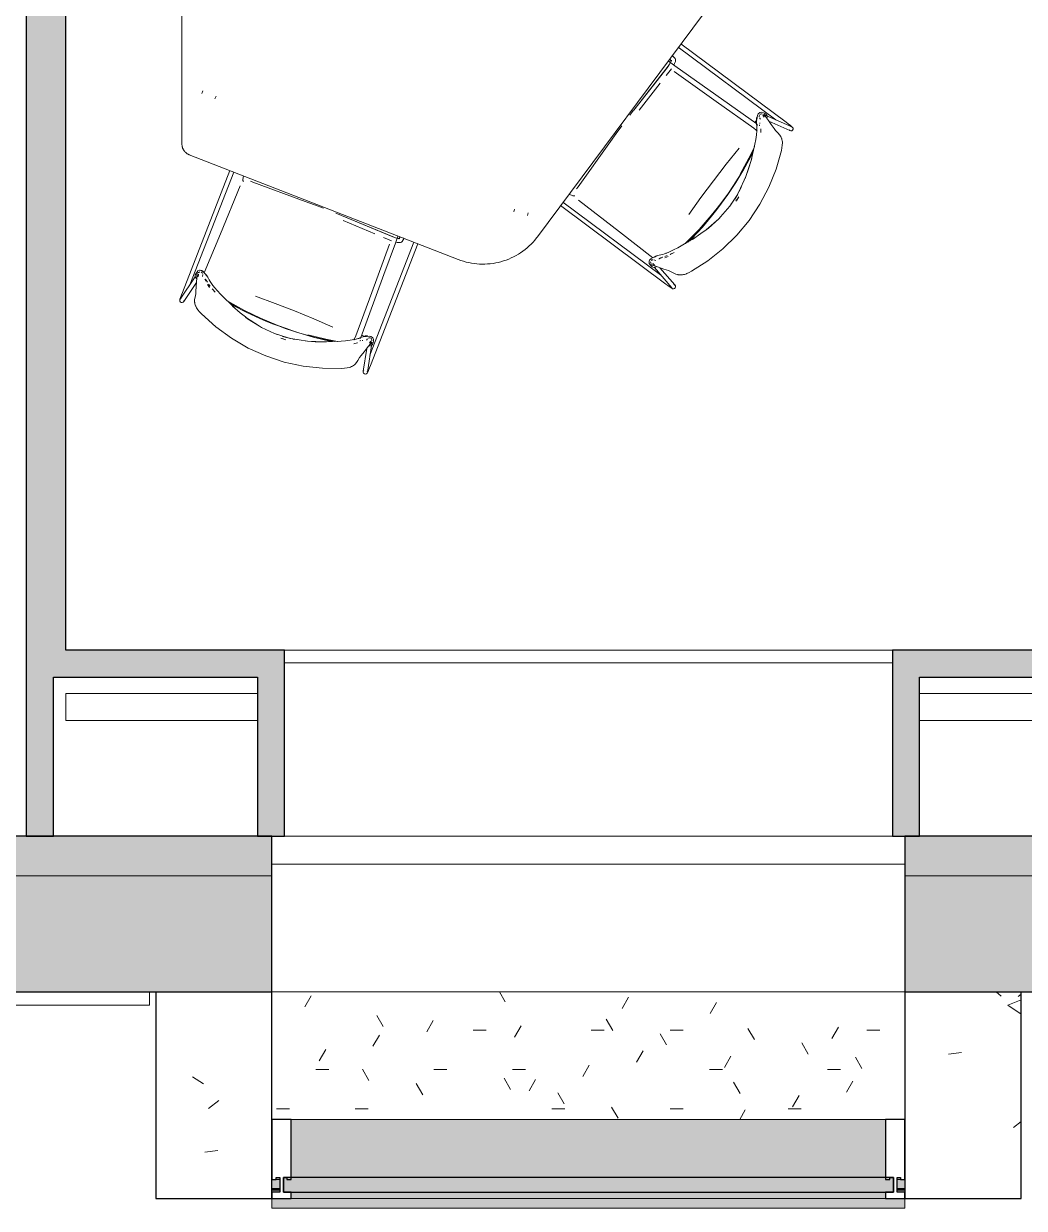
# Model space of a CAD drawing. Header units: millimetres. Extents: x 79795 to 317870, y -36033 to 97293.
# Drawn here: x 222718 to 225301, y 8408 to 11467 of the extents above; entities that cross this region are included whole.
import ezdxf

# ---------------------------------------------------------------- set-up
doc = ezdxf.new("R2010")
doc.units = ezdxf.units.MM
doc.header["$MEASUREMENT"] = 0
for name, color, linetype, lineweight in [('CSM-STL-XX-ZZ-M3-A-XXXX-00001_detached _19_04_21__rvt-1-Level 4$0$A-GLAZ', 7, 'CONTINUOUS', 9), ('CSM-STL-XX-ZZ-M3-A-XXXX-00001_detached _19_04_21__rvt-1-Level 4$0$A-GLAZ-CURT', 7, 'CONTINUOUS', 9), ('CSM-STL-XX-ZZ-M3-A-XXXX-00001_detached _19_04_21__rvt-1-Level 4$0$A-WALL', 7, 'CONTINUOUS', 9), ('CSM-STL-XX-ZZ-M3-A-XXXX-00001_detached _19_04_21__rvt-1-Level 4$0$A-WALL-PATT', 7, 'CONTINUOUS', 9), ('CSM-STL-XX-ZZ-M3-A-XXXX-00001_detached _19_04_21__rvt-1-Level 4$0$I-WALL', 7, 'CONTINUOUS', 9), ('G-IMPT', 8, 'CONTINUOUS', 9), ('I-FURN', 8, 'CONTINUOUS', 9)]:
    doc.layers.add(name, color=color, linetype=linetype, lineweight=lineweight)

msp = doc.modelspace()

# ---------------------------------------------------------------- hatches: boundary and pattern name
at = {"layer": 'CSM-STL-XX-ZZ-M3-A-XXXX-00001_detached _19_04_21__rvt-1-Level 4$0$A-GLAZ'}
h = msp.add_hatch(dxfattribs=at)
h.set_pattern_fill('FP_18', color=256, angle=180, style=0, pattern_type=2)
h.set_pattern_definition([(50, (147271.8, -12772.7), (728.7365, -63.756), [76.2, -838.2]), (355, (147271.8, -12772.7), (-140.9716, 764.2276), [60.96, -670.56]), (100.451, (147332.5, -12778), (587.77, 700.467), [64.76, -712.36]), (46.184, (147271.8, -12569.5), (1084.316, -168.171), [114.3, -1257.3]), (96.636, (147362.1, -12583.5), (949.61, 989.71), [97.14, -1068.54]), (351.184, (147271.8, -12569.5), (949.62, 989.701), [91.44, -1005.84]), (21, (147373.4, -12620.3), (606.458, -409.0606), [76.2, -838.2]), (326, (147373.4, -12620.3), (247.208, 736.753), [60.96, -670.56]), (71.451, (147423.9, -12654.4), (853.668, 327.6855), [64.76, -712.36]), (37.5, (147271.8, -12772.7), (12.3547, 338.2201), [33.528, -628.904, 33.528, -1320.292]), (37.5, (147271.8, -12772.7), (12.3547, 338.2201), [-695.96, -647.192, 33.528, -639.572]), (7.5, (147271.8, -12772.7), (267.2789, 400.7221), [33.528, -354.584, 33.528, -870.204]), (7.5, (147271.8, -12772.7), (267.2789, 400.7221), [-421.64, -613.664, 33.528, -223.012]), (327.5, (147045.22, -12772.7), (542.3633, -22.9153), [33.528, -220.472, 33.528, -1810.512]), (327.5, (147045.22, -12772.7), (542.3633, -22.9153), [-287.528, -758.952, 33.528, -1018.032]), (317.5, (146943.6, -12772.7), (592.517, 101.707), [33.528, -296.672, 33.528, -492.76, -746.76]), (317.5, (146943.6, -12772.7), (592.517, 101.707), [-856.488, 33.528, -713.232])])
h.paths.add_polyline_path([(225292.8, 8433.3), (225292.8, 8967.3), (224992.8, 8967.3), (224992.8, 8433.3)], flags=0)
h.paths.add_polyline_path([(223358.8, 8433.3), (223358.8, 8967.3), (223058.8, 8967.3), (223058.8, 8433.3)], flags=0)
h = msp.add_hatch(dxfattribs=at)
h.set_pattern_fill('FP_19', color=256, angle=180, style=0, pattern_type=2)
h.set_pattern_definition([(360, (147271.79, -12772.71), (406.4, 101.6), [33.528, -271.272, 33.528, -1896.872]), (360, (147271.79, -12772.71), (406.4, 101.6), [-338.328, -271.272, 33.528, -576.072, -1016]), (360, (147271.79, -12772.71), (406.4, 101.6), [-1219.2, 33.528, -271.272, 33.528, -677.672]), (360, (147271.79, -12772.71), (406.4, 101.6), [-1557.528, -169.672, 33.528, -474.472]), (120, (147424.19, -12721.91), (-291.18818, 301.15272), [33.528, -271.272, 33.528, -1896.872]), (120, (147424.19, -12721.91), (-291.18818, 301.15272), [-338.328, -271.272, 33.528, -576.072, -1016]), (120, (147424.19, -12721.91), (-291.18818, 301.15272), [-1219.2, 33.528, -271.272, 33.528, -677.672]), (120, (147424.19, -12721.91), (-291.18818, 301.15272), [-1557.528, -169.672, 33.528, -474.472]), (240, (147474.99, -12518.71), (-115.21182, -402.75272), [33.528, -271.272, 33.528, -271.272, -1625.6]), (240, (147474.99, -12518.71), (-115.21182, -402.75272), [-609.6, 33.528, -576.072, 33.528, -271.272, -711.2]), (240, (147474.99, -12518.71), (-115.21182, -402.75272), [-1524, 33.528, -169.672, 33.528, -474.472])])
h.paths.add_polyline_path([(224992.8, 8457.4), (224992.8, 8459.7), (224972.8, 8459.7), (224972.8, 8457.4)], flags=0)
h.paths.add_polyline_path([(223378.8, 8457.4), (223378.8, 8459.7), (223358.8, 8459.7), (223358.8, 8457.4)], flags=0)
h.paths.add_polyline_path([(224981.6, 8637.8), (224992.8, 8637.8), (224992.8, 8967.3), (223358.8, 8967.3), (223358.8, 8637.8), (224972.8, 8637.8)], flags=0)
for points in [[(223408.8, 8487.8), (224942.8, 8487.8), (224942.8, 8637.8), (223408.8, 8637.8)], [(224962.8, 8450.3), (224962.6, 8487.8), (223388.8, 8487.8), (223388.8, 8450.3), (224962.6, 8450.3)], [(224942.8, 8433.3), (224942.8, 8450.3), (223408.8, 8450.3), (223408.8, 8433.3), (223766.6, 8433.3)]]:
    msp.add_hatch(color=256, dxfattribs=at).paths.add_polyline_path(points, flags=0)
h = msp.add_hatch(color=256, dxfattribs=at)
h.paths.add_polyline_path([(224972.8, 8459.7), (224992.8, 8459.7), (224992.8, 8482.3), (224972.8, 8482.3)], flags=0)
h.paths.add_polyline_path([(223378.8, 8459.7), (223378.8, 8482.3), (223358.8, 8482.3), (223358.8, 8459.7), (223370, 8459.7)], flags=0)
h = msp.add_hatch(color=256, dxfattribs=at)
h.paths.add_polyline_path([(224973.9, 8482.3), (224981.6, 8482.3), (224981.6, 8487.8), (224972.8, 8487.8), (224972.8, 8482.3)], flags=0)
h.paths.add_polyline_path([(223370, 8482.3), (223378.8, 8482.3), (223378.8, 8487.8), (223370, 8487.8)], flags=0)
h = msp.add_hatch(color=256, dxfattribs=at)
h.paths.add_polyline_path([(224992.8, 8455.3), (224992.8, 8457.4), (224972.8, 8457.4), (224972.8, 8455.3)], flags=0)
h.paths.add_polyline_path([(223358.8, 8455.3), (223378.8, 8455.3), (223378.8, 8457.4), (223358.8, 8457.4)], flags=0)
h = msp.add_hatch(color=256, dxfattribs=at)
h.paths.add_polyline_path([(224898.7, 8408.3), (224992.8, 8408.3), (224992.8, 8433.3), (223358.8, 8433.3), (223358.8, 8408.3), (223766.6, 8408.3)], flags=0)
h.paths.add_polyline_path([(224972.8, 8450.3), (224992.8, 8450.3), (224992.8, 8455.3), (224972.8, 8455.3)], flags=0)
h.paths.add_polyline_path([(223358.8, 8450.3), (223378.8, 8450.3), (223378.8, 8455.3), (223358.8, 8455.3)], flags=0)
at = {"layer": 'CSM-STL-XX-ZZ-M3-A-XXXX-00001_detached _19_04_21__rvt-1-Level 4$0$A-WALL-PATT'}
for points in [[(222724.8, 9849.8), (222826.8, 9849.8), (222826.8, 13607.3), (222724.8, 13607.3), (222724.8, 10132.1)], [(223321.3, 9779.8), (223321.3, 9849.8), (222724.8, 9849.8), (222724.8, 9779.8), (223168.6, 9779.8)], [(223321.3, 9369.3), (223391.3, 9369.3), (223391.3, 9849.8), (223321.3, 9849.8), (223321.3, 9698)], [(225030.3, 9779.8), (225486.8, 9779.8), (225486.8, 9849.8), (224960.3, 9849.8), (224960.3, 9779.8), (224962.6, 9779.8)], [(222794.8, 9369.3), (222794.8, 9779.8), (222724.8, 9779.8), (222724.8, 9369.3)], [(225030.3, 9369.3), (225030.3, 9779.8), (224960.3, 9779.8), (224960.3, 9369.3), (224962.6, 9369.3)], [(222292.8, 9267.3), (222775.8, 9267.3), (222775.8, 9369.3), (222292.8, 9369.3)]]:
    msp.add_hatch(color=256, dxfattribs=at).paths.add_polyline_path(points, flags=0)
h = msp.add_hatch(color=256, dxfattribs=at)
h.paths.add_polyline_path([(230738.8, 9267.3), (230738.8, 9369.3), (230067.8, 9369.3), (230067.8, 9267.3), (230344.3, 9267.3)], flags=0)
h.paths.add_polyline_path([(225560.5, 9267.3), (225783.8, 9267.3), (225783.8, 9369.3), (224992.8, 9369.3), (224992.8, 9267.3)], flags=0)
h.paths.add_polyline_path([(223358.8, 9267.3), (223358.8, 9369.3), (222775.8, 9369.3), (222775.8, 9267.3)], flags=0)
h = msp.add_hatch(color=256, dxfattribs=at)
h.paths.add_polyline_path([(230840.8, 8967.3), (230840.8, 9267.3), (230067.8, 9267.3), (230067.8, 8967.3), (230344.3, 8967.3)], flags=0)
h.paths.add_polyline_path([(225783.8, 8967.3), (225783.8, 9267.3), (224992.8, 9267.3), (224992.8, 8967.3), (225560.5, 8967.3)], flags=0)
h.paths.add_polyline_path([(223358.8, 8967.3), (223358.8, 9267.3), (222292.8, 9267.3), (222292.8, 8967.3), (222570.7, 8967.3)], flags=0)
h.paths.add_polyline_path([(212405, 8967.3), (212558.8, 8967.3), (212558.8, 9267.3), (211317.8, 9267.3), (211317.8, 8967.3), (211807.1, 8967.3)], flags=0)
h.paths.add_polyline_path([(206425.3, 8967.3), (207033.8, 8967.3), (207033.8, 9267.3), (202692.8, 9267.3), (202692.8, 8967.3), (205827.3, 8967.3)], flags=0)
h.paths.add_polyline_path([(198651.6, 8967.3), (199908.8, 8967.3), (199908.8, 9267.3), (197042.8, 9267.3), (197042.8, 8967.3)], flags=0)
h.paths.add_polyline_path([(190558.8, 8967.3), (190558.8, 9267.3), (187692.8, 9267.3), (187692.8, 8967.3), (189084, 8967.3)], flags=0)
h.paths.add_polyline_path([(184300.1, 8967.3), (184908.8, 8967.3), (184908.8, 9267.3), (180667.8, 9267.3), (180667.8, 8967.3), (183702.2, 8967.3)], flags=0)
h.paths.add_polyline_path([(170933.8, 8967.3), (170933.8, 9267.3), (169867.8, 9267.3), (169867.8, 8967.3), (170546.7, 8967.3)], flags=0)
h.paths.add_polyline_path([(167556.8, 8967.3), (168233.8, 8967.3), (168233.8, 9267.3), (167067.8, 9267.3), (167067.8, 8967.3)], flags=0)
h.paths.add_polyline_path([(156460.8, 8967.3), (156526.8, 8967.3), (156526.8, 9267.3), (156460.8, 9267.3)], flags=0)

# ---------------------------------------------------------------- linework, layer by layer
at = {"layer": 'CSM-STL-XX-ZZ-M3-A-XXXX-00001_detached _19_04_21__rvt-1-Level 4$0$A-GLAZ'}
for p, q in [((224960.3, 9817.3), (223391.3, 9817.3)), ((223358.8, 9297.3), (224992.8, 9297.3)), ((223358.8, 8967.3), (224992.8, 8967.3)), ((224942.8, 8637.8), (223408.8, 8637.8)), ((223378.8, 8482.3), (223370, 8482.3)), ((224981.6, 8482.3), (224972.8, 8482.3)), ((223378.8, 8459.7), (223358.8, 8459.7)), ((223378.8, 8457.4), (223358.8, 8457.4)), ((223378.8, 8455.3), (223358.8, 8455.3)), ((224992.8, 8459.7), (224972.8, 8459.7)), ((224992.8, 8457.4), (224972.8, 8457.4)), ((224992.8, 8455.3), (224972.8, 8455.3)), ((223358.8, 8408.3), (223358.8, 8433.3)), ((223408.8, 8433.3), (224942.8, 8433.3)), ((224992.8, 8433.3), (224992.8, 8408.3)), ((223358.8, 8408.3), (224992.8, 8408.3))]:
    msp.add_line(p, q, dxfattribs=at)
at = {"layer": 'CSM-STL-XX-ZZ-M3-A-XXXX-00001_detached _19_04_21__rvt-1-Level 4$0$A-GLAZ', "lineweight": 30}
for p, q in [((223058.8, 8967.3), (223058.8, 8433.3)), ((223358.8, 8433.3), (223358.8, 8967.3)), ((224992.8, 8967.3), (224992.8, 8433.3)), ((225292.8, 8433.3), (225292.8, 8967.3)), ((223408.8, 8637.8), (223358.8, 8637.8)), ((223358.8, 8637.8), (223358.8, 8482.3)), ((223408.8, 8482.3), (223408.8, 8637.8)), ((224992.8, 8637.8), (224942.8, 8637.8)), ((224942.8, 8637.8), (224942.8, 8482.3)), ((224992.8, 8482.3), (224992.8, 8637.8)), ((223358.8, 8482.3), (223370, 8482.3)), ((223370, 8482.3), (223370, 8487.8)), ((223370, 8487.8), (223378.8, 8487.8)), ((223378.8, 8487.8), (223378.8, 8450.3)), ((223388.8, 8450.3), (223388.8, 8487.8)), ((223388.8, 8487.8), (223397.6, 8487.8)), ((224962.8, 8487.8), (223388.8, 8487.8)), ((223388.8, 8487.8), (223388.8, 8450.3)), ((223397.6, 8487.8), (223397.6, 8482.3)), ((223397.6, 8482.3), (223408.8, 8482.3)), ((224942.8, 8482.3), (224954, 8482.3)), ((224954, 8482.3), (224954, 8487.8)), ((224954, 8487.8), (224962.8, 8487.8)), ((224962.8, 8487.8), (224962.8, 8450.3)), ((224962.8, 8450.3), (224962.8, 8487.8)), ((224972.8, 8450.3), (224972.8, 8487.8)), ((224972.8, 8487.8), (224981.6, 8487.8)), ((224981.6, 8487.8), (224981.6, 8482.3)), ((224981.6, 8482.3), (224992.8, 8482.3)), ((223378.8, 8450.3), (223358.8, 8450.3)), ((223358.8, 8450.3), (223358.8, 8433.3)), ((223408.8, 8450.3), (223388.8, 8450.3)), ((223388.8, 8450.3), (224962.8, 8450.3)), ((223408.8, 8433.3), (223408.8, 8450.3)), ((224942.8, 8450.3), (224942.8, 8433.3)), ((224962.8, 8450.3), (224942.8, 8450.3)), ((224992.8, 8450.3), (224972.8, 8450.3)), ((224992.8, 8433.3), (224992.8, 8450.3)), ((223058.8, 8433.3), (223358.8, 8433.3)), ((223358.8, 8433.3), (223408.8, 8433.3)), ((224942.8, 8433.3), (224992.8, 8433.3)), ((224992.8, 8433.3), (225292.8, 8433.3))]:
    msp.add_line(p, q, dxfattribs=at)
at = {"layer": 'CSM-STL-XX-ZZ-M3-A-XXXX-00001_detached _19_04_21__rvt-1-Level 4$0$A-GLAZ-CURT', "lineweight": 20}
for p, q in [((223042.8, 8967.3), (222308.8, 8967.3)), ((223042.8, 8933.3), (223042.8, 8967.3)), ((222308.8, 8933.3), (223042.8, 8933.3))]:
    msp.add_line(p, q, dxfattribs=at)
at = {"layer": 'CSM-STL-XX-ZZ-M3-A-XXXX-00001_detached _19_04_21__rvt-1-Level 4$0$A-WALL'}
for p, q in [((222775.8, 9267.3), (222292.8, 9267.3)), ((223358.8, 9267.3), (222775.8, 9267.3)), ((225783.8, 9267.3), (224992.8, 9267.3)), ((224992.8, 8967.3), (223358.8, 8967.3))]:
    msp.add_line(p, q, dxfattribs=at)
at = {"layer": 'CSM-STL-XX-ZZ-M3-A-XXXX-00001_detached _19_04_21__rvt-1-Level 4$0$A-WALL', "lineweight": 30}
for p, q in [((223358.8, 8967.3), (223358.8, 9267.3)), ((224992.8, 9267.3), (224992.8, 8967.3)), ((222292.8, 8967.3), (223358.8, 8967.3)), ((224992.8, 8967.3), (225783.8, 8967.3))]:
    msp.add_line(p, q, dxfattribs=at)
at = {"layer": 'CSM-STL-XX-ZZ-M3-A-XXXX-00001_detached _19_04_21__rvt-1-Level 4$0$I-WALL', "lineweight": 30}
for p, q in [((222826.8, 9849.8), (222826.8, 13607.3)), ((222724.8, 13505.3), (222724.8, 9849.8)), ((222724.8, 9849.8), (222724.8, 9779.8)), ((223321.3, 9849.8), (222826.8, 9849.8)), ((223391.3, 9849.8), (223321.3, 9849.8)), ((223391.3, 9369.3), (223391.3, 9849.8)), ((225384.8, 9849.8), (224960.3, 9849.8)), ((224960.3, 9849.8), (224960.3, 9779.8)), ((222724.8, 9779.8), (222724.8, 9369.3)), ((222794.8, 9779.8), (223321.3, 9779.8)), ((222794.8, 9369.3), (222794.8, 9779.8)), ((223321.3, 9779.8), (223321.3, 9369.3)), ((224960.3, 9779.8), (224960.3, 9369.3)), ((225030.3, 9369.3), (225030.3, 9779.8)), ((225030.3, 9779.8), (225416.8, 9779.8)), ((222775.8, 9369.3), (222292.8, 9369.3)), ((222724.8, 9369.3), (222794.8, 9369.3)), ((223358.8, 9369.3), (222775.8, 9369.3)), ((223321.3, 9369.3), (223391.3, 9369.3)), ((223358.8, 9267.3), (223358.8, 9369.3)), ((224960.3, 9369.3), (225030.3, 9369.3)), ((225783.8, 9369.3), (224992.8, 9369.3)), ((224992.8, 9369.3), (224992.8, 9267.3))]:
    msp.add_line(p, q, dxfattribs=at)
at = {"layer": 'CSM-STL-XX-ZZ-M3-A-XXXX-00001_detached _19_04_21__rvt-1-Level 4$0$I-WALL'}
for p, q in [((223391.3, 9849.8), (224960.3, 9849.8)), ((222826.8, 9738), (223321.3, 9738)), ((222826.8, 9738), (222826.8, 9668)), ((225030.3, 9738), (225416.8, 9738)), ((223321.3, 9668), (222826.8, 9668)), ((225416.8, 9668), (225030.3, 9668)), ((223391.3, 9369.3), (224960.3, 9369.3)), ((222292.8, 9267.3), (222775.8, 9267.3)), ((222775.8, 9267.3), (223358.8, 9267.3)), ((224992.8, 9267.3), (225783.8, 9267.3))]:
    msp.add_line(p, q, dxfattribs=at)
at = {"layer": 'G-IMPT'}
for p, q in [((224414.2, 11415.4), (224686.4, 11213)), ((224399.4, 11377.4), (224391.9, 11385.3)), ((224407.7, 11406.7), (224659.8, 11219.2)), ((224381.3, 11357.5), (224292.7, 11243.8)), ((224381.2, 11357.2), (224292.7, 11243.8)), ((224389.8, 11350.7), (224376.5, 11333.7)), ((224381.3, 11357.5), (224385, 11362.7)), ((224381.4, 11371.3), (224398.7, 11359)), ((224385, 11362.7), (224388.3, 11368.8)), ((224390.6, 11370.9), (224385.3, 11376.5)), ((224388.3, 11368.8), (224389.9, 11373.4)), ((224390.6, 11370.9), (224389.6, 11372.8)), ((224389.6, 11372.8), (224389.9, 11371)), ((224389.9, 11373.4), (224389.9, 11371)), ((224396.2, 11360.5), (224398.3, 11364.3)), ((224398.3, 11364.3), (224400.2, 11369.9)), ((224398.7, 11359), (224469.2, 11308.9)), ((224399.4, 11377.4), (224400.2, 11374.9)), ((224400.2, 11374.9), (224400.7, 11372.2)), ((224400.2, 11369.9), (224400.7, 11372.2)), ((224396.7, 11343.8), (224505.6, 11266.2)), ((224361.2, 11314), (224306.5, 11243.9)), ((224610.3, 11208.7), (224469.2, 11308.9)), ((224602.5, 11197.4), (224505.6, 11266.2)), ((224292.5, 11243.7), (224282.7, 11230.9)), ((224612.2, 11230.7), (224610.7, 11221.3)), ((224612.2, 11230.7), (224614, 11234.4)), ((224617.4, 11237.1), (224614, 11234.4)), ((224616.3, 11229.1), (224616.4, 11229.8)), ((224616.3, 11229.1), (224616.6, 11226.7)), ((224616.4, 11229.8), (224617.3, 11231.6)), ((224617.5, 11232.1), (224617.3, 11231.6)), ((224618.6, 11237.9), (224617.4, 11237.1)), ((224623, 11238.7), (224618.6, 11237.9)), ((224621, 11234), (224619.1, 11233.4)), ((224619.1, 11233.4), (224620.4, 11233.8)), ((224619.6, 11233.7), (224622.9, 11234.5)), ((224621, 11234), (224620.4, 11233.8)), ((224623, 11238.7), (224627.3, 11237.2)), ((224624.9, 11234), (224623.6, 11234.4)), ((224625.4, 11234), (224623.6, 11234.4)), ((224626.2, 11230.8), (224627.3, 11228.7)), ((224626.2, 11230.8), (224629.7, 11226.2)), ((224627.3, 11228.3), (224627.1, 11229.8)), ((224627.1, 11229.8), (224627.3, 11228.7)), ((224630.4, 11236.1), (224627.3, 11237.2)), ((224627.3, 11228.3), (224627.3, 11229.3)), ((224633, 11227.4), (224628, 11233.3)), ((224628, 11233.3), (224633.4, 11226.9)), ((224629, 11232.9), (224630.8, 11232.1)), ((224631.2, 11229.9), (224629.5, 11233)), ((224630.4, 11230.7), (224629.5, 11233)), ((224631.2, 11229.9), (224629.8, 11231.8)), ((224629.8, 11231.8), (224633.4, 11226.9)), ((224630.4, 11236.1), (224633.8, 11233.9)), ((224630.4, 11230.7), (224630.6, 11228.7)), ((224632.2, 11231.5), (224700.6, 11201.1)), ((224633, 11227.4), (224640.2, 11217.4)), ((224635, 11232.6), (224633.8, 11233.9)), ((224635, 11232.6), (224635.2, 11232.4)), ((224635.2, 11232.4), (224636.7, 11229.5)), ((224636.8, 11229.2), (224636.7, 11229.5)), ((224636.8, 11229.2), (224637.1, 11226.6)), ((224247.4, 11183.7), (224262.2, 11203.9)), ((224609, 11192.1), (224602.5, 11197.4)), ((224604.9, 11212.3), (224610.1, 11218.7)), ((224609.4, 11217.2), (224605.2, 11212)), ((224609.4, 11217.2), (224605.2, 11212)), ((224610, 11218.3), (224609.7, 11214.6)), ((224609.7, 11214.6), (224609.9, 11207.7)), ((224610.4, 11203.4), (224609.9, 11207.7)), ((224610, 11218.3), (224611.1, 11223.5)), ((224610.4, 11203.4), (224610.7, 11197.9)), ((224611.1, 11207.9), (224610.6, 11198.6)), ((224610.6, 11198.6), (224610.6, 11189.5)), ((224611.1, 11223.5), (224610.7, 11221.3)), ((224611.1, 11207.9), (224610.7, 11197.9)), ((224617.4, 11206.2), (224617.2, 11204.3)), ((224617.2, 11203.6), (224617.2, 11204.3)), ((224617.3, 11224.4), (224620.3, 11220.5)), ((224617.9, 11209.8), (224618.3, 11211.2)), ((224620.5, 11196.3), (224620.5, 11195.7)), ((224636.6, 11223.9), (224637.1, 11226.6)), ((224636.6, 11223.8), (224637.1, 11226.6)), ((224637.1, 11226.4), (224636.6, 11223.8)), ((224636.6, 11223.9), (224636.6, 11223.8)), ((224637.1, 11226.4), (224637.1, 11226.6)), ((224640.2, 11217.4), (224647.8, 11206.8)), ((224695.3, 11191.5), (224641.5, 11215.5)), ((224647.8, 11206.8), (224655.1, 11196.6)), ((224658.6, 11191.9), (224655.1, 11196.6)), ((224691.4, 11209.2), (224686.4, 11213)), ((224691.4, 11209.2), (224697.1, 11204.7)), ((224697.1, 11204.7), (224701.1, 11201.4)), ((224698.5, 11201.6), (224698.2, 11201.5)), ((224700.6, 11201.1), (224698.2, 11201.5)), ((224701.1, 11201.4), (224702.8, 11199.7)), ((224702.8, 11199.7), (224704, 11197.3)), ((224704, 11197.3), (224704, 11194.7)), ((224232.9, 11163.5), (224247.4, 11183.7)), ((224607.7, 11168.3), (224605.6, 11156.7)), ((224607.7, 11168.3), (224609.5, 11180)), ((224610.9, 11189.8), (224609, 11192.1)), ((224609.5, 11180), (224610.6, 11190.4)), ((224610.6, 11189.5), (224610.6, 11190.4)), ((224620.5, 11195.7), (224620.4, 11186.7)), ((224665.1, 11185), (224658.6, 11191.9)), ((224665.1, 11185), (224669.3, 11180.6)), ((224672.2, 11176.2), (224669.3, 11180.6)), ((224672.2, 11176.2), (224673.3, 11173.9)), ((224674.4, 11171.1), (224673.3, 11173.9)), ((224674.6, 11170.6), (224674.4, 11171.1)), ((224674.6, 11170.6), (224675.3, 11168.3)), ((224675.3, 11168.3), (224675.9, 11165)), ((224693.9, 11193.4), (224695.7, 11191.5)), ((224694, 11193.2), (224695.7, 11191.5)), ((224695.3, 11191.5), (224697.8, 11190.6)), ((224700.3, 11191), (224697.8, 11190.6)), ((224697.8, 11190.6), (224698.2, 11190.7)), ((224700.3, 11191), (224700.8, 11191.1)), ((224702.6, 11192.4), (224700.8, 11191.1)), ((224702.6, 11192.4), (224704, 11194.7)), ((224149.4, 11045.8), (224232.9, 11163.5)), ((224564.9, 11146), (224531.4, 11104.6)), ((224590.2, 11120.4), (224603.5, 11147.7)), ((224603.5, 11147.7), (224590.3, 11120.5)), ((224595.2, 11126.9), (224601.9, 11140.7)), ((224595.6, 11114.3), (224605.7, 11156.7)), ((224603.3, 11146.7), (224605.7, 11156.7)), ((224603.3, 11146.7), (224605.6, 11156.7)), ((224660, 11092.1), (224673.9, 11140.3)), ((224673.9, 11140.3), (224675.4, 11147.1)), ((224675.4, 11147.1), (224676.2, 11153.5)), ((224675.9, 11165), (224676.3, 11162.4)), ((224676.2, 11153.8), (224676.4, 11159.7)), ((224676.2, 11153.8), (224676.2, 11153.5)), ((224676.4, 11159.7), (224676.3, 11162.4)), ((224498.4, 11061.9), (224531.4, 11104.6)), ((224567.2, 11078.7), (224590.3, 11120.5)), ((224590.2, 11120.4), (224567.2, 11078.7)), ((224576, 11090.1), (224599.1, 11131.9)), ((224595.2, 11126.9), (224576.6, 11091.9)), ((224595.6, 11114.3), (224582.4, 11072.8)), ((224595.6, 11114.3), (224589.2, 11092.3)), ((224595.6, 11114.3), (224589.2, 11092.3)), ((224597.3, 11120.2), (224595.6, 11114.3)), ((224597.3, 11120.2), (224595.6, 11114.3)), ((224599.1, 11131.9), (224600.5, 11134.8)), ((223250.2, 11088.2), (223127.6, 10773.4)), ((223146.8, 10792.8), (223260.3, 11084.3)), ((223285.3, 11074.6), (223283.4, 11065.1)), ((224550.5, 11049.5), (224576, 11090.1)), ((224576.6, 11091.9), (224556.1, 11057.6)), ((224589.2, 11092.3), (224582.2, 11072.9)), ((224582.4, 11072.8), (224589.2, 11092.3)), ((224641.6, 11045.5), (224660, 11092.1)), ((223226, 10924.8), (223277, 11048.4)), ((223284, 11062.6), (223283.4, 11065.1)), ((223285.1, 11060), (223284, 11062.6)), ((223309.4, 11057.9), (223303.5, 11060.4)), ((223309.4, 11057.9), (223445, 11008.6)), ((224149.4, 11045.8), (224145.4, 11040.7)), ((224498.4, 11061.9), (224466.2, 11018.5)), ((224556.1, 11057.6), (224535.7, 11026.6)), ((224550.5, 11049.5), (224536.9, 11029.6)), ((224570.7, 11045.7), (224563.9, 11033.2)), ((224564.4, 11033.2), (224582.4, 11072.8)), ((224570.7, 11045.7), (224567.4, 11039.2)), ((224580.4, 11067.8), (224582.2, 11072.9)), ((224582.4, 11072.8), (224580.4, 11067.8)), ((224641.6, 11045.5), (224618.6, 11001.1)), ((224126.4, 11027.3), (224135.6, 11022.7)), ((224138.1, 11022.6), (224135.6, 11022.7)), ((224140.9, 11022.9), (224138.1, 11022.6)), ((224434.8, 10974.7), (224466.2, 11018.5)), ((224526.3, 11013.3), (224515.3, 10997.9)), ((224536.9, 11029.6), (224522.8, 11010.1)), ((224535.7, 11026.6), (224526.3, 11013.3)), ((224541, 10996.6), (224561.2, 11027.6)), ((224564.4, 11033.2), (224553.4, 11014.4)), ((224553.4, 11014.4), (224558.7, 11023.3)), ((224564.1, 11020.6), (224556.5, 11009.3)), ((224558.4, 11012.1), (224564.1, 11020.6)), ((224564.4, 11033.2), (224558.7, 11023.3)), ((224563.9, 11033.2), (224558.7, 11023.3)), ((224561.2, 11027.6), (224558.7, 11023.3)), ((223445, 11008.6), (223468.3, 10999.9)), ((223468.3, 10999.9), (223491.8, 10991)), ((224103.3, 10997.6), (224375.6, 10795.1)), ((224361.9, 10818.8), (224109.8, 11006.3)), ((224255.6, 10930.1), (224150, 11012)), ((224493, 10972.2), (224508.2, 10991)), ((224503.8, 10983.1), (224493.8, 10970.2)), ((224503.8, 10983.1), (224515.3, 10997.9)), ((224522.8, 11010.1), (224508.2, 10991)), ((224516.9, 10968.4), (224540.9, 10996.6)), ((224540.9, 10996.6), (224545.3, 11002.7)), ((224541, 10996.6), (224545.3, 11002.7)), ((224590.8, 10959.5), (224618.6, 11001.1)), ((223538.2, 10972.4), (223523.5, 10978.3)), ((223671.4, 10916.9), (223538.3, 10972.2)), ((223671.1, 10916.9), (223538.3, 10972.2)), ((223624.2, 10924.8), (223542.4, 10958.8)), ((224461.4, 10936.2), (224493, 10972.2)), ((224469.9, 10941.7), (224493.8, 10970.2)), ((224479.9, 10935), (224512.6, 10963.6)), ((224512.3, 10963.9), (224485.6, 10939.5)), ((224485.6, 10939.5), (224512.6, 10963.6)), ((224517, 10968.3), (224512.3, 10963.9)), ((224516.9, 10968.4), (224514.1, 10965.2)), ((224517, 10968.3), (224514.1, 10965.1)), ((224590.8, 10959.5), (224559, 10921)), ((223184, 10823.8), (223226, 10924.8)), ((224341.9, 10862.8), (224255.6, 10930.1)), ((224461.4, 10936.2), (224428.1, 10902)), ((224432, 10903.6), (224452.9, 10925)), ((224432, 10903.6), (224452.9, 10925)), ((224469.9, 10941.7), (224442.9, 10912.3)), ((224465.8, 10925.4), (224444, 10910.4)), ((224465.8, 10925.4), (224479.6, 10935.3)), ((224485.6, 10939.5), (224479.6, 10935.3)), ((224479.9, 10935), (224485.6, 10939.5)), ((224523, 10886.2), (224559, 10921)), ((223725.4, 10903.2), (223611.9, 10611.7)), ((223735.5, 10899.2), (223612.9, 10584.4)), ((223662.3, 10898.4), (223616.4, 10772.9)), ((223667.1, 10906.9), (223646.7, 10915.4)), ((223677.5, 10900.5), (223647.8, 10819.3)), ((223671.4, 10916.9), (223677.4, 10914.8)), ((223677.4, 10914.8), (223684.2, 10913.1)), ((223684.2, 10918.8), (223677.5, 10900.5)), ((223678.5, 10903.3), (223682.5, 10902.3)), ((223682.5, 10902.3), (223688.4, 10902)), ((223684.2, 10913.1), (223689, 10912.8)), ((223688.4, 10913), (223686.7, 10912.2)), ((223689, 10912.8), (223686.7, 10912.2)), ((223686.8, 10911.5), (223690.2, 10917.2)), ((223686.8, 10911.5), (223688.4, 10913)), ((223688.4, 10902), (223690.7, 10902.1)), ((223693.2, 10903.3), (223690.7, 10902.1)), ((223695.4, 10904.7), (223693.2, 10903.3)), ((223695.4, 10904.7), (223700.5, 10913.2)), ((224406.2, 10888.6), (224449.8, 10914)), ((224428.1, 10902), (224426.1, 10900.2)), ((224437.5, 10906.8), (224442.9, 10912.3)), ((224444, 10910.4), (224449.8, 10914)), ((224333.7, 10856.9), (224337.3, 10860.4)), ((224333.7, 10856.9), (224336.9, 10860.3)), ((224334.2, 10858.2), (224337.3, 10860.4)), ((224336.9, 10860.3), (224342.8, 10863.3)), ((224348.5, 10866.7), (224342.8, 10863.3)), ((224355, 10868.7), (224346.2, 10864.9)), ((224351, 10867.1), (224346.2, 10864.9)), ((224348.5, 10866.7), (224351.9, 10868)), ((224351, 10867.1), (224355, 10868.7)), ((224351.9, 10868), (224358.6, 10869.8)), ((224358.9, 10860.5), (224357.5, 10860)), ((224358.4, 10861.3), (224362.2, 10863.1)), ((224361.6, 10862.9), (224358.4, 10861.3)), ((224358.6, 10869.8), (224362.8, 10870.6)), ((224360.3, 10860.9), (224363.4, 10861.6)), ((224361.6, 10862.9), (224364.6, 10864)), ((224361.6, 10862.9), (224364, 10863.8)), ((224361.6, 10862.9), (224362.2, 10863.1)), ((224367.5, 10871.8), (224362.8, 10870.6)), ((224364, 10863.4), (224367.5, 10864.6)), ((224366.8, 10864.4), (224364, 10863.4)), ((224364, 10863.8), (224364.6, 10864)), ((224366.8, 10864.4), (224367.5, 10864.6)), ((224367.5, 10871.8), (224376.3, 10874.5)), ((224372.6, 10866.1), (224379.3, 10868.5)), ((224372.6, 10866.1), (224377.1, 10867.7)), ((224372.6, 10863), (224373.2, 10863.1)), ((224381.7, 10865.9), (224373.2, 10863.1)), ((224375.4, 10874.2), (224385.1, 10878.2)), ((224375.4, 10874.2), (224376.3, 10874.5)), ((224379.3, 10868.5), (224377.1, 10867.7)), ((224395.7, 10883.3), (224385.1, 10878.2)), ((224386.6, 10871.6), (224397.3, 10876.6)), ((224386.6, 10871.6), (224387.6, 10872)), ((224397.3, 10876.6), (224387.6, 10872)), ((224406.2, 10888.6), (224395.7, 10883.3)), ((224483.7, 10855.1), (224523, 10886.2)), ((223171.8, 10830.5), (223167.6, 10828.8)), ((223173.2, 10830.5), (223171.8, 10830.5)), ((223177.5, 10830), (223173.2, 10830.5)), ((223176.1, 10830.1), (223180.5, 10827.5)), ((223176.1, 10830.1), (223180.2, 10828)), ((223177.5, 10830), (223180.5, 10827.5)), ((224332.6, 10854.2), (224332.2, 10852.8)), ((224332.2, 10852.8), (224332.7, 10848.4)), ((224334.2, 10858.2), (224332.6, 10854.2)), ((224335.3, 10844.7), (224332.7, 10848.4)), ((224335.3, 10844.7), (224337.3, 10842)), ((224335.8, 10845.9), (224341.2, 10843.8)), ((224335.8, 10845.9), (224343.5, 10843.1)), ((224336.4, 10852.6), (224336.7, 10849.6)), ((224338, 10847.4), (224337, 10849)), ((224337, 10849), (224337.8, 10847.4)), ((224337.3, 10842), (224339.5, 10840.2)), ((224337.9, 10855.9), (224339, 10857)), ((224339.9, 10857.5), (224339, 10857)), ((224339.2, 10845.1), (224347, 10841.9)), ((224339.2, 10845.1), (224345.8, 10842.4)), ((224339.5, 10840.2), (224340.4, 10839.4)), ((224339.9, 10857.5), (224342.1, 10857.9)), ((224341.3, 10842.8), (224340, 10844.3)), ((224340, 10843.8), (224342.5, 10843.6)), ((224340, 10843.8), (224343.5, 10843.1)), ((224342, 10838.6), (224340.4, 10839.4)), ((224341.2, 10847.6), (224343.9, 10847.1)), ((224341.2, 10847.6), (224346.6, 10845.6)), ((224341.2, 10843.8), (224349.4, 10841)), ((224342, 10838.6), (224345.7, 10837.9)), ((224342, 10838.6), (224342.2, 10838.5)), ((224342, 10838.6), (224345.4, 10837.9)), ((224345.7, 10837.9), (224342.2, 10838.5)), ((224342.4, 10847), (224344.4, 10847.3)), ((224342.4, 10847), (224343.9, 10847.1)), ((224342.5, 10843.6), (224344.9, 10844.1)), ((224344.4, 10847.3), (224343, 10847)), ((224344.7, 10858), (224349.4, 10856.2)), ((224345.9, 10844.5), (224344.9, 10844.1)), ((224347.9, 10838.3), (224345.4, 10837.9)), ((224345.4, 10837.9), (224348.3, 10838.3)), ((224345.7, 10837.9), (224345.4, 10837.9)), ((224347.9, 10838.3), (224345.7, 10837.9)), ((224347, 10841.9), (224345.8, 10842.4)), ((224391, 10785), (224345.9, 10837.4)), ((224348.5, 10838.4), (224348.3, 10838.3)), ((224350.7, 10839.6), (224348.5, 10838.4)), ((224370.4, 10833.8), (224349.4, 10841)), ((224350.7, 10839.6), (224350.8, 10839.7)), ((224360.4, 10837.3), (224398.7, 10792.7)), ((224382.3, 10829.7), (224370.4, 10833.8)), ((224387.8, 10827.7), (224382.3, 10829.7)), ((224483.7, 10855.1), (224441.7, 10828)), ((223121.9, 10755.8), (223161, 10813.8)), ((223164.3, 10799.2), (223131.5, 10750.4)), ((223160.7, 10817.3), (223160.6, 10817)), ((223161, 10813.5), (223160.6, 10817)), ((223160.7, 10817.3), (223161, 10819)), ((223160.7, 10817.3), (223161, 10813.5)), ((223160.7, 10817.3), (223160.9, 10813.8)), ((223162, 10811.5), (223160.9, 10813.8)), ((223161, 10813.5), (223160.9, 10813.8)), ((223160.9, 10813.8), (223162.1, 10811.1)), ((223161.6, 10820.1), (223161, 10819)), ((223162, 10811.5), (223161, 10813.5)), ((223162.7, 10822.7), (223161.6, 10820.1)), ((223162.2, 10810.9), (223162.1, 10811.1)), ((223163.9, 10809.1), (223162.2, 10810.9)), ((223164.8, 10825.3), (223162.7, 10822.7)), ((223163.5, 10788.6), (223164.9, 10810.8)), ((223163.9, 10809.1), (223164, 10809.1)), ((223164.5, 10819.1), (223165.6, 10820.7)), ((223164.8, 10825.3), (223167.6, 10828.8)), ((223165.5, 10819.4), (223164.9, 10810.8)), ((223165.1, 10820.5), (223165.6, 10818.1)), ((223165.1, 10820.5), (223165.4, 10817)), ((223166.2, 10821.6), (223165.2, 10813.3)), ((223165.2, 10813.3), (223165.3, 10814.6)), ((223166.2, 10821.6), (223165.3, 10814.6)), ((223166, 10825.2), (223165.4, 10817)), ((223166, 10825.2), (223165.5, 10819.4)), ((223165.6, 10818.1), (223166.7, 10815.9)), ((223168.4, 10814), (223166.7, 10815.9)), ((223169.4, 10824.9), (223168.1, 10823.7)), ((223168.6, 10824.1), (223169.4, 10824.9)), ((223168.6, 10824), (223169.4, 10824.9)), ((223169.1, 10820.4), (223168.6, 10814.7)), ((223168.9, 10819.1), (223169.4, 10817.7)), ((223168.9, 10819.1), (223169.7, 10817.2)), ((223169.1, 10820.4), (223169.4, 10817.7)), ((223169.7, 10817.2), (223169.1, 10818.5)), ((223172.7, 10826.3), (223169.8, 10825.3)), ((223176.3, 10825.8), (223177.7, 10825.1)), ((223178.4, 10824.3), (223177.7, 10825.1)), ((223178.4, 10824.3), (223179.4, 10822.3)), ((223180.1, 10819.8), (223179.6, 10814.8)), ((223180.2, 10828), (223184.7, 10823)), ((223189.5, 10818.4), (223184.7, 10823)), ((223186.2, 10806.8), (223185.4, 10807.9)), ((223189.3, 10804.8), (223186.9, 10807.5)), ((223186.9, 10807.5), (223189.7, 10804.3)), ((223187, 10805.5), (223188.5, 10802.7)), ((223190.6, 10816.2), (223187.1, 10820.2)), ((223189, 10817.8), (223187.1, 10820.2)), ((223189.3, 10804.8), (223189.7, 10804.3)), ((223189.3, 10804.8), (223190.8, 10802.7)), ((223189.3, 10804.8), (223191.2, 10802.2)), ((223189.5, 10818.4), (223191.7, 10815.5)), ((223193.1, 10812.7), (223189.6, 10817.1)), ((223192.1, 10800.2), (223190.4, 10802.6)), ((223190.4, 10802.6), (223192.5, 10799.6)), ((223190.6, 10816.2), (223193.1, 10812.7)), ((223190.8, 10802.7), (223191.2, 10802.2)), ((223191.7, 10815.5), (223195.2, 10809.5)), ((223192.1, 10800.2), (223192.5, 10799.6)), ((223195.2, 10809.5), (223197.1, 10805.7)), ((223199.5, 10801.5), (223197.1, 10805.7)), ((223199.5, 10801.5), (223204.3, 10793.7)), ((223588.7, 10656.7), (223647.8, 10819.3)), ((224387.8, 10827.7), (224396.1, 10823.5)), ((224396.1, 10823.5), (224401.7, 10820.8)), ((224401.7, 10820.8), (224406.7, 10819.3)), ((224407.8, 10819.1), (224406.7, 10819.3)), ((224412.7, 10818.5), (224406.7, 10819.3)), ((224409.2, 10818.9), (224406.7, 10819.3)), ((224407.8, 10819.1), (224412.7, 10818.5)), ((224412.2, 10818.6), (224409.2, 10818.9)), ((224412.7, 10818.5), (224412.2, 10818.6)), ((224412.7, 10818.5), (224415.2, 10818.6)), ((224415.2, 10818.6), (224417.7, 10818.9)), ((224418.5, 10818.9), (224417.7, 10818.9)), ((224418.5, 10818.9), (224421, 10819.3)), ((224423.7, 10819.9), (224421, 10819.3)), ((224423.7, 10819.9), (224429.3, 10821.8)), ((224429.6, 10822), (224429.3, 10821.8)), ((224429.6, 10822), (224435.5, 10824.6)), ((224441.7, 10828), (224435.5, 10824.6)), ((223127.6, 10773.4), (223125.4, 10767.5)), ((223162.3, 10770.2), (223160.5, 10761.1)), ((223162.3, 10770.2), (223162.8, 10776.1)), ((223162.8, 10776.1), (223163.5, 10788.6)), ((223192.3, 10794.2), (223192.6, 10793.7)), ((223197.5, 10786.2), (223192.6, 10793.7)), ((223195.3, 10795), (223199.4, 10789.2)), ((223195.3, 10795), (223198, 10791.1)), ((223199.4, 10789.2), (223198, 10791.1)), ((223203.8, 10794.5), (223204.3, 10793.7)), ((223203.8, 10794.5), (223210.2, 10786.2)), ((223204.3, 10783), (223212, 10774)), ((223204.3, 10783), (223205, 10782.1)), ((223212, 10774), (223205, 10782.1)), ((223218, 10777.4), (223210.2, 10786.2)), ((223225.9, 10768.6), (223218, 10777.4)), ((223225.9, 10768.6), (223262, 10733.3)), ((223575.7, 10661.2), (223616.4, 10772.9)), ((224375.6, 10795.1), (224380.6, 10791.4)), ((224386.5, 10787.2), (224380.6, 10791.4)), ((224390.8, 10784.3), (224386.5, 10787.2)), ((224391, 10785), (224389.9, 10787)), ((224389.9, 10787), (224389.9, 10786.8)), ((224393, 10783.1), (224390.8, 10784.3)), ((224393, 10783.1), (224395.6, 10782.7)), ((224395.6, 10782.7), (224398.1, 10783.5)), ((224396.4, 10793.5), (224398.8, 10792.4)), ((224396.7, 10793.5), (224398.8, 10792.4)), ((224398.1, 10783.5), (224399.9, 10785.5)), ((224398.7, 10792.7), (224400.3, 10790.6)), ((224400.6, 10787.6), (224399.9, 10785.5)), ((224400.3, 10790.6), (224400.3, 10790.2)), ((224400.6, 10787.6), (224400.3, 10790.2)), ((223120.7, 10753.4), (223121.3, 10755.8)), ((223120.7, 10753.4), (223121, 10750.7)), ((223121, 10750.7), (223122.4, 10748.6)), ((223121.3, 10755.8), (223122.9, 10760.7)), ((223121.9, 10755.8), (223123.6, 10757.4)), ((223122.4, 10748.6), (223124.8, 10747.3)), ((223122.9, 10760.7), (223125.4, 10767.5)), ((223123.6, 10757.4), (223123.4, 10757.3)), ((223127, 10747.2), (223124.8, 10747.3)), ((223127, 10747.2), (223129.4, 10748.2)), ((223129.8, 10748.4), (223129.4, 10748.2)), ((223131.5, 10750.4), (223129.8, 10748.4)), ((223131.6, 10752.8), (223131.1, 10750.3)), ((223131.7, 10752.6), (223131.1, 10750.3)), ((223159.3, 10755), (223159.2, 10749.7)), ((223159.4, 10748.6), (223159.2, 10749.7)), ((223160.1, 10743.8), (223159.2, 10749.7)), ((223159.5, 10747.2), (223159.2, 10749.7)), ((223160.5, 10761.1), (223159.3, 10755)), ((223159.4, 10748.6), (223160.1, 10743.8)), ((223160, 10744.3), (223159.5, 10747.2)), ((223160.1, 10743.8), (223160, 10744.3)), ((223160.1, 10743.8), (223160.8, 10741.4)), ((223160.8, 10741.4), (223161.7, 10739)), ((223162, 10738.3), (223161.7, 10739)), ((223162, 10738.3), (223163, 10736)), ((223244.6, 10751.1), (223243.4, 10751.9)), ((223286.4, 10728), (223244.6, 10751.1)), ((223247.2, 10747.8), (223273.4, 10733.2)), ((223247.2, 10747.7), (223273.4, 10733.2)), ((223251.8, 10743.3), (223258.4, 10739.5)), ((223277.2, 10720.9), (223256.9, 10738)), ((223256.9, 10738), (223262, 10733.3)), ((223294, 10721.2), (223258.4, 10739.5)), ((223316.5, 10763.9), (223367.1, 10745.2)), ((223417.5, 10725.6), (223367.1, 10745.2)), ((223164.3, 10733.6), (223163, 10736)), ((223164.3, 10733.6), (223167.6, 10728.7)), ((223167.9, 10728.4), (223167.6, 10728.7)), ((223167.9, 10728.4), (223171.9, 10723.4)), ((223176.9, 10718.3), (223171.9, 10723.4)), ((223214.1, 10685), (223176.9, 10718.3)), ((223277.2, 10720.9), (223290.4, 10710.2)), ((223286.4, 10728), (223329.6, 10707)), ((223290.2, 10709.9), (223296.1, 10705.6)), ((223290.2, 10709.9), (223326.4, 10685.9)), ((223296.1, 10705.6), (223290.4, 10710.2)), ((223294, 10721.2), (223327.8, 10705.8)), ((223329.6, 10707), (223351.6, 10697.4)), ((223417.5, 10725.6), (223467.3, 10705.1)), ((223214.1, 10685), (223254.5, 10655.3)), ((223326.6, 10686.2), (223296.1, 10705.6)), ((223296.1, 10705.6), (223326.4, 10685.9)), ((223332.2, 10682.9), (223326.6, 10686.2)), ((223342.8, 10699.6), (223327.8, 10705.8)), ((223332.2, 10683), (223328.5, 10684.8)), ((223332.2, 10682.9), (223329, 10684.5)), ((223332.2, 10683), (223365.8, 10667.3)), ((223342.8, 10699.6), (223360.2, 10692.4)), ((223374, 10688.4), (223351.6, 10697.4)), ((223378, 10685.9), (223360.2, 10692.4)), ((223396.5, 10679.9), (223374, 10688.4)), ((223393.3, 10680.3), (223378, 10685.9)), ((223428.6, 10668.8), (223393.3, 10680.3)), ((223419.3, 10672.1), (223396.5, 10679.9)), ((223516.2, 10683.9), (223467.3, 10705.1)), ((223254.5, 10655.3), (223297.6, 10629.9)), ((223365.7, 10667.3), (223401, 10656)), ((223365.7, 10667.3), (223372.7, 10664.7)), ((223365.8, 10667.3), (223372.7, 10664.7)), ((223395.1, 10651.4), (223382.1, 10655.7)), ((223385.4, 10654.6), (223395.1, 10651.4)), ((223407.3, 10654.4), (223386.3, 10660)), ((223386.3, 10660), (223396.2, 10657.3)), ((223401, 10656), (223396.2, 10657.3)), ((223407.3, 10654.4), (223396.2, 10657.3)), ((223407.1, 10654.8), (223396.2, 10657.3)), ((223421, 10651.7), (223407.1, 10654.8)), ((223407.3, 10654.4), (223450.2, 10647.6)), ((223421, 10651.7), (223413.9, 10653.1)), ((223419.3, 10672.1), (223465.2, 10658.3)), ((223467.1, 10658.2), (223428.6, 10668.8)), ((223450.2, 10647.6), (223444.9, 10648.2)), ((223444.9, 10648.2), (223450.3, 10647.7)), ((223493.7, 10645.8), (223450.2, 10647.6)), ((223450.2, 10647.6), (223470.8, 10646.2)), ((223470.8, 10646.2), (223450.3, 10647.7)), ((223498.1, 10652.6), (223451.9, 10663.7)), ((223451.9, 10663.7), (223498.3, 10652.6)), ((223465.2, 10658.3), (223511.6, 10647.1)), ((223505.7, 10649.5), (223467.1, 10658.2)), ((223493.7, 10645.8), (223470.8, 10646.2)), ((223493.8, 10645.8), (223470.8, 10646.2)), ((223493.7, 10645.8), (223537.2, 10647.3)), ((223499.9, 10645.8), (223493.7, 10645.8)), ((223499.9, 10645.8), (223493.8, 10645.8)), ((223498.1, 10652.6), (223528, 10647.1)), ((223528, 10647.1), (223498.3, 10652.6)), ((223505.7, 10649.5), (223520.9, 10646.7)), ((223511.6, 10647.1), (223514.8, 10646.5)), ((223527, 10646.9), (223537.2, 10647.4)), ((223527, 10646.9), (223537.2, 10647.3)), ((223549, 10648.5), (223537.2, 10647.4)), ((223549, 10648.5), (223560.7, 10649.8)), ((223560.7, 10649.8), (223571, 10651.5)), ((223579, 10653.7), (223570.2, 10651.3)), ((223570.2, 10651.3), (223571, 10651.5)), ((223570.6, 10651.1), (223572.3, 10653.5)), ((223572.3, 10653.5), (223575.7, 10661.2)), ((223588.1, 10655.6), (223578.3, 10653.4)), ((223583.6, 10655.2), (223578.3, 10653.4)), ((223588.1, 10655.6), (223579, 10653.7)), ((223583.6, 10655.2), (223587.6, 10656.7)), ((223585.6, 10648.6), (223586.2, 10648.8)), ((223588.1, 10649.2), (223586.2, 10648.8)), ((223594.2, 10658.8), (223587.6, 10656.7)), ((223597.4, 10659.4), (223590.7, 10662.4)), ((223597.4, 10659.4), (223590.7, 10662.4)), ((223590.8, 10662.8), (223598.2, 10659.5)), ((223591.7, 10649.6), (223593.2, 10649.6)), ((223597.8, 10659.5), (223594.2, 10658.8)), ((223597.8, 10659.5), (223603.1, 10659.8)), ((223610.4, 10660.6), (223600.9, 10659.6)), ((223603.1, 10659.8), (223600.9, 10659.6)), ((223605.6, 10654), (223602.7, 10650.1)), ((223609.9, 10656.2), (223607.6, 10655.4)), ((223609.9, 10656.2), (223610.6, 10656.3)), ((223610.4, 10660.6), (223614.4, 10659.9)), ((223610.6, 10656.3), (223612.6, 10656)), ((223614.1, 10647.2), (223610.7, 10642.6)), ((223612.1, 10645.4), (223613.4, 10646)), ((223612.1, 10645.4), (223613, 10645.7)), ((223617.1, 10646.1), (223612.3, 10639.2)), ((223614.1, 10647.2), (223612.5, 10645.6)), ((223613.4, 10646), (223612.5, 10645.6)), ((223613.2, 10655.9), (223612.6, 10656)), ((223612.7, 10639.7), (223617.1, 10646.1)), ((223618, 10657.3), (223614.4, 10659.9)), ((223615.8, 10653), (223614.8, 10654.7)), ((223614.8, 10654.7), (223615.5, 10653.6)), ((223615.2, 10654.3), (223616.9, 10651.3)), ((223615.8, 10653), (223615.5, 10653.6)), ((223616.9, 10649.3), (223617, 10650.6)), ((223617.1, 10648.8), (223617, 10650.6)), ((223619, 10656.4), (223618, 10657.3)), ((223620.9, 10652.3), (223619, 10656.4)), ((223620.4, 10644.5), (223620.6, 10647.8)), ((223620.9, 10652.3), (223620.6, 10647.8)), ((223343.2, 10609.4), (223297.6, 10629.9)), ((223578.8, 10643.3), (223570.1, 10641.1)), ((223579.4, 10643.5), (223578.8, 10643.3)), ((223596.8, 10619.9), (223588.8, 10610.2)), ((223594.6, 10570.1), (223603.5, 10628.4)), ((223604.9, 10630.2), (223596.8, 10619.9)), ((223612.7, 10639.7), (223604.9, 10630.2)), ((223616.4, 10641.6), (223605.2, 10567.6)), ((223612.8, 10635.5), (223610.2, 10635.3)), ((223610.2, 10635.3), (223613, 10635.5)), ((223610.3, 10635.3), (223610.2, 10635.3)), ((223610.3, 10635.3), (223613, 10635.5)), ((223616.1, 10644), (223612.3, 10639.2)), ((223612.8, 10635.5), (223613, 10635.5)), ((223615.5, 10636.6), (223613, 10635.5)), ((223615.2, 10643.1), (223613.3, 10642.3)), ((223614.6, 10642.1), (223617.2, 10644.5)), ((223614.6, 10642.1), (223616.1, 10644)), ((223615.2, 10643.1), (223617.2, 10644.5)), ((223615.5, 10636.6), (223615.7, 10636.7)), ((223618.1, 10638.9), (223615.7, 10636.7)), ((223616.9, 10645), (223616.6, 10643.1)), ((223618.3, 10639.2), (223618.1, 10638.9)), ((223618.3, 10639.2), (223619.1, 10640.6)), ((223620.4, 10644.5), (223619.1, 10640.6)), ((223343.2, 10609.4), (223390.6, 10593.6)), ((223439.6, 10583.3), (223390.6, 10593.6)), ((223569, 10584.6), (223566.9, 10583.3)), ((223569, 10584.6), (223569.4, 10584.9)), ((223569.4, 10584.9), (223571.7, 10586.7)), ((223573.7, 10588.4), (223571.7, 10586.7)), ((223573.7, 10588.4), (223577.1, 10592.3)), ((223580.4, 10597.5), (223577.1, 10592.3)), ((223580.4, 10597.5), (223585.2, 10605.6)), ((223585.2, 10605.6), (223588.8, 10610.2)), ((223610.6, 10578.6), (223612.9, 10584.4)), ((223439.6, 10583.3), (223489.4, 10577.8)), ((223489.4, 10577.8), (223539.5, 10577.2)), ((223539.5, 10577.2), (223546.5, 10577.6)), ((223546.5, 10577.6), (223552.8, 10578.5)), ((223553.2, 10578.6), (223552.8, 10578.5)), ((223553.2, 10578.6), (223559, 10579.9)), ((223559, 10579.9), (223561.5, 10580.8)), ((223563.9, 10581.8), (223561.5, 10580.8)), ((223566.9, 10583.3), (223563.9, 10581.8)), ((223594.6, 10570.1), (223594.4, 10567.5)), ((223595.5, 10565.2), (223594.4, 10567.5)), ((223594.4, 10567.5), (223594.6, 10567.1)), ((223596.1, 10572), (223594.7, 10569.8)), ((223595.9, 10571.8), (223594.7, 10569.8)), ((223595.5, 10565.2), (223595.6, 10564.7)), ((223597.4, 10563.3), (223595.6, 10564.7)), ((223597.4, 10563.3), (223600, 10562.6)), ((223602.5, 10563.3), (223600, 10562.6)), ((223604.5, 10565), (223602.5, 10563.3)), ((223605.7, 10567.2), (223604.5, 10565)), ((223605.2, 10567.6), (223605, 10570)), ((223605.2, 10569.7), (223605, 10570)), ((223607.8, 10571.9), (223605.7, 10567.2)), ((223610.6, 10578.6), (223607.8, 10571.9))]:
    msp.add_line(p, q, dxfattribs=at)
at = {"layer": 'I-FURN'}
for p, q in [((223126.5, 12110.2), (223126.5, 11156.7)), ((224044.1, 10917.2), (224503.7, 11535.1)), ((223178.1, 11286.9), (223180.7, 11293.6)), ((223211.8, 11273.4), (223214.5, 11280)), ((224610.4, 11225.6), (224609.2, 11221.3)), ((224610.4, 11225.6), (224609.2, 11222.4)), ((224609.4, 11223.6), (224609.2, 11222.4)), ((224609.2, 11221.3), (224609.2, 11222.4)), ((224609.5, 11220.1), (224609.2, 11221.3)), ((224610.4, 11225.6), (224609.4, 11223.6)), ((224609.8, 11224.7), (224609.4, 11223.6)), ((224609.5, 11220.1), (224610.4, 11225.6)), ((224609.5, 11220.1), (224611.2, 11223.5)), ((224609.5, 11220.1), (224610.8, 11222.3)), ((224609.5, 11220.1), (224610.7, 11221.7)), ((224609.5, 11220.1), (224610.6, 11221.3)), ((224610.4, 11225.6), (224609.8, 11224.7)), ((224611.8, 11226.6), (224610.4, 11225.6)), ((223126.5, 11156.7), (223126.5, 11155.5)), ((223126.5, 11155.5), (223126.6, 11154.3)), ((223126.6, 11154.3), (223126.7, 11153.1)), ((223126.7, 11153.1), (223126.9, 11151.9)), ((223126.9, 11151.9), (223127.1, 11150.8)), ((223127.1, 11150.8), (223127.4, 11149.6)), ((223127.4, 11149.6), (223127.7, 11148.4)), ((223127.7, 11148.4), (223128, 11147.3)), ((223128, 11147.3), (223128.4, 11146.2)), ((223128.4, 11146.2), (223128.9, 11145)), ((223128.9, 11145), (223129.4, 11143.9)), ((223129.4, 11143.9), (223129.9, 11142.9)), ((223129.9, 11142.9), (223130.5, 11141.8)), ((223130.5, 11141.8), (223131.1, 11140.8)), ((223131.1, 11140.8), (223131.8, 11139.8)), ((223131.8, 11139.8), (223132.5, 11138.8)), ((223132.5, 11138.8), (223133.2, 11137.9)), ((223133.2, 11137.9), (223134, 11136.9)), ((223134, 11136.9), (223134.8, 11136.1)), ((223134.8, 11136.1), (223135.6, 11135.2)), ((223135.6, 11135.2), (223136.5, 11134.4)), ((223136.5, 11134.4), (223137.4, 11133.6)), ((223137.4, 11133.6), (223138.3, 11132.9)), ((223138.3, 11132.9), (223139.3, 11132.1)), ((223139.3, 11132.1), (223140.3, 11131.5)), ((223140.3, 11131.5), (223141.3, 11130.9)), ((223141.3, 11130.9), (223142.4, 11130.3)), ((223142.4, 11130.3), (223143.5, 11129.7)), ((223143.5, 11129.7), (223144.5, 11129.2)), ((223144.5, 11129.2), (223145.6, 11128.8)), ((223145.6, 11128.8), (223839.9, 10858.5)), ((223983, 10981.7), (223984.8, 10988.6)), ((224020, 10979.1), (224018.1, 10972.2)), ((224017.6, 10888.7), (224022.8, 10893.4)), ((224022.8, 10893.4), (224027.9, 10898.3)), ((224027.9, 10898.3), (224032.7, 10903.3)), ((224032.7, 10903.3), (224037.3, 10908.6)), ((224037.3, 10908.6), (224041.8, 10914)), ((224041.8, 10914), (224044.1, 10917.2)), ((223969.9, 10859.6), (223976.4, 10862.4)), ((223976.4, 10862.4), (223982.7, 10865.4)), ((223982.7, 10865.4), (223988.9, 10868.7)), ((223988.9, 10868.7), (223994.9, 10872.3)), ((223994.9, 10872.3), (224000.8, 10876)), ((224000.8, 10876), (224006.6, 10880)), ((224006.6, 10880), (224012.2, 10884.3)), ((224012.2, 10884.3), (224017.6, 10888.7)), ((223839.9, 10858.5), (223846.5, 10856)), ((223846.5, 10856), (223853.1, 10853.9)), ((223853.1, 10853.9), (223859.9, 10852)), ((223859.9, 10852), (223866.7, 10850.4)), ((223866.7, 10850.4), (223873.6, 10849.1)), ((223873.6, 10849.1), (223880.5, 10848)), ((223880.5, 10848), (223887.5, 10847.2)), ((223887.5, 10847.2), (223894.5, 10846.7)), ((223894.5, 10846.7), (223901.5, 10846.5)), ((223901.5, 10846.5), (223908.5, 10846.6)), ((223908.5, 10846.6), (223915.5, 10846.9)), ((223915.5, 10846.9), (223922.5, 10847.6)), ((223922.5, 10847.6), (223929.5, 10848.5)), ((223929.5, 10848.5), (223936.4, 10849.6)), ((223936.4, 10849.6), (223943.2, 10851.1)), ((223943.2, 10851.1), (223950, 10852.8)), ((223950, 10852.8), (223956.8, 10854.8)), ((223956.8, 10854.8), (223963.4, 10857.1)), ((223963.4, 10857.1), (223969.9, 10859.6)), ((223599.4, 10660.5), (223600.5, 10661)), ((223599.4, 10660.5), (223605, 10661)), ((223599.4, 10660.5), (223600.6, 10659.6)), ((223599.4, 10660.5), (223603.2, 10659.7)), ((223599.4, 10660.5), (223601.9, 10659.7)), ((223599.4, 10660.5), (223601.3, 10659.7)), ((223599.4, 10660.5), (223600.9, 10659.7)), ((223600.5, 10661), (223601.6, 10661.4)), ((223605, 10661), (223600.5, 10661)), ((223602.8, 10661.5), (223601.6, 10661.4)), ((223605, 10661), (223601.6, 10661.4)), ((223603.9, 10661.4), (223602.8, 10661.5)), ((223605, 10661), (223602.8, 10661.5)), ((223605, 10661), (223603.9, 10661.4)), ((223606.3, 10659.9), (223605, 10661))]:
    msp.add_line(p, q, dxfattribs=at)

doc.saveas('drawing.dxf')
